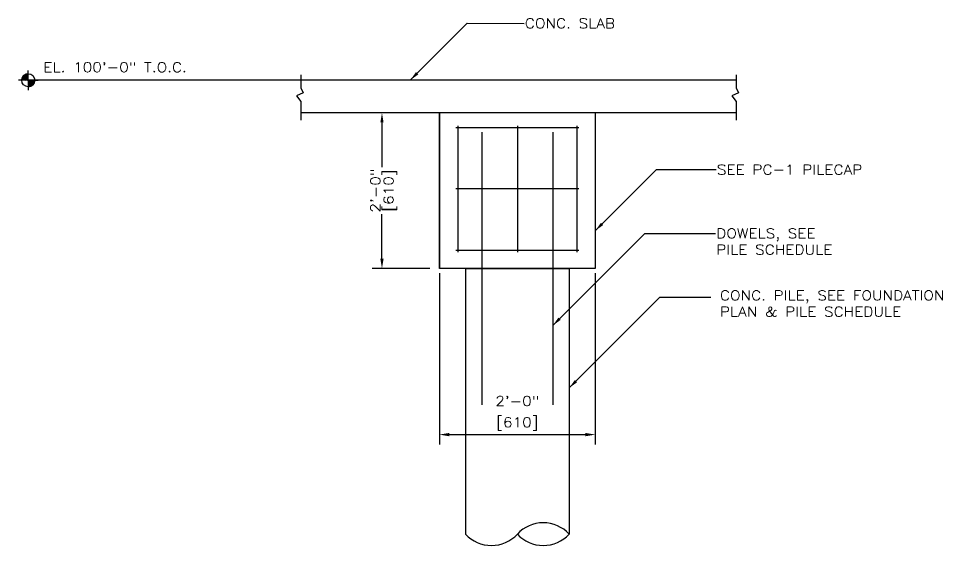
# Model space of a CAD drawing. Header units: inches. Extents: x -229 to 9761, y -1201 to 3580.
# Drawn here: x 1701.3 to 1843.6, y -882.6 to -801.4 of the extents above; entities that cross this region are included whole.
import ezdxf

# ---------------------------------------------------------------- set-up
doc = ezdxf.new("R2010")
doc.units = ezdxf.units.IN
doc.header["$MEASUREMENT"] = 0
doc.layers.get('0').update_dxf_attribs({"linetype": 'CONTINUOUS'})
doc.layers.get('DEFPOINTS').update_dxf_attribs({"linetype": 'CONTINUOUS'})
for name, color, linetype in [('Foundation_Details_Reinf', 131, 'CONTINUOUS'), ('LAYER11A', 11, 'CONTINUOUS'), ('LAYER131A', 131, 'CONTINUOUS'), ('STRUC_SECTION_CBM', 41, 'CONTINUOUS'), ('Structural_Section_Dim', 5, 'CONTINUOUS'), ('Structural_Section_Elev', 3, 'CONTINUOUS'), ('Structural_Section_Reinf', 131, 'CONTINUOUS'), ('Structural_Section_Text', 5, 'CONTINUOUS')]:
    doc.layers.add(name, color=color, linetype=linetype)
doc.styles.add('ROMANS-115', font='romans.shx', dxfattribs={"width": 1.15})
doc.dimstyles.new('112-ROMANS-115-MS', dxfattribs={"dimscale": 0, "dimtxt": 1.5, "dimasz": 1.5, "dimexe": 1.5, "dimexo": 1.5, "dimgap": 0.125, "dimtad": 0, "dimdec": 4, "dimzin": 1, "dimdsep": 46, "dimlunit": 4, "dimtxsty": 'ROMANS-115', "dimcen": 0.125, "dimclrd": 256, "dimclre": 256, "dimclrt": 256, "dimadec": 0, "dimazin": 0, "dimtfac": 1, "dimtdec": 4, "dimtofl": 0, "dimtmove": 0, "dimatfit": 0, "dimfxl": 1, "dimtfillclr": 256, "dimfrac": 2, "dimtolj": 1, "dimtzin": 0, "dimarcsym": 0})
doc.dimstyles.new('112-ROMANS-115-MS-BPV', dxfattribs={"dimscale": 0, "dimtxt": 1.5, "dimasz": 1.5, "dimexe": 1.5, "dimexo": 0.75, "dimgap": 0.75, "dimtad": 1, "dimdec": 3, "dimlfac": -96, "dimrnd": 0.125, "dimzin": 1, "dimdsep": 46, "dimlunit": 4, "dimtxsty": 'ROMANS-115', "dimcen": 0.75, "dimclrd": 256, "dimclre": 256, "dimclrt": 256, "dimadec": 0, "dimazin": 0, "dimtfac": 1, "dimtdec": 3, "dimtofl": 0, "dimtmove": 0, "dimatfit": 0, "dimfxl": 1, "dimfrac": 2, "dimtolj": 1, "dimtzin": 0, "dimarcsym": 0})

# ---------------------------------------------------------------- blocks, each defined once
blk = doc.blocks.new('*D130')
at = {"layer": 'DEFPOINTS', "color": 0, "ltscale": 2}
for p in [(1766.13, -815.92), (1757.27, -839.92), (1766.13, -839.92)]:
    blk.add_point(p, dxfattribs=at)
at = {"layer": 'Structural_Section_Dim', "lineweight": -2, "ltscale": 2}
for p, q in [((1757.27, -817.42), (1757.27, -824.3)), ((1757.27, -838.42), (1757.27, -831.54)), ((1764.63, -839.92), (1755.77, -839.92))]:
    blk.add_line(p, q, dxfattribs=at)
at = {"layer": 'Structural_Section_Dim', "ltscale": 2}
for points in [[(1757.02, -817.42), (1757.52, -817.42), (1757.27, -815.92)], [(1757.02, -838.42), (1757.52, -838.42), (1757.27, -839.92)]]:
    blk.add_solid(points, dxfattribs=at)
at = {"layer": 'Structural_Section_Dim', "ltscale": 2, "char_height": 1.5, "attachment_point": 5, "rotation": 90, "style": 'ROMANS-115'}
for s, insert in [('\\A1;2\'-0"', (1756.25, -827.92)), ('\\A1;[610]', (1758.54, -827.92))]:
    blk.add_mtext(s, dxfattribs=dict(at, insert=insert))
blk = doc.blocks.new('*D131')
at = {"layer": 'DEFPOINTS', "color": 0, "ltscale": 2}
for p in [(1766.13, -839.92), (1790.13, -839.92), (1790.13, -865.53)]:
    blk.add_point(p, dxfattribs=at)
at = {"layer": 'Structural_Section_Dim', "lineweight": -2, "ltscale": 2}
for p, q in [((1766.13, -840.67), (1766.13, -867.03)), ((1790.13, -840.67), (1790.13, -867.03)), ((1767.63, -865.53), (1788.63, -865.53))]:
    blk.add_line(p, q, dxfattribs=at)
at = {"layer": 'Structural_Section_Dim', "ltscale": 2}
for points in [[(1767.63, -865.28), (1767.63, -865.78), (1766.13, -865.53)], [(1788.63, -865.28), (1788.63, -865.78), (1790.13, -865.53)]]:
    blk.add_solid(points, dxfattribs=at)
at = {"layer": 'Structural_Section_Dim', "ltscale": 2, "char_height": 1.5, "attachment_point": 5, "style": 'ROMANS-115'}
for s, insert in [('\\A1;2\'-0"', (1778.13, -860.35)), ('\\A1;[610]', (1778.13, -863.88))]:
    blk.add_mtext(s, dxfattribs=dict(at, insert=insert))
blk = doc.blocks.new('*X48')
at = {"color": 0}
for p, q in [((614, 821.4), (626, 833.3)), ((614, 821.6), (625.8, 833.3)), ((614, 821.7), (625.6, 833.3)), ((614, 821.9), (625.4, 833.3)), ((614, 822.1), (625.3, 833.3)), ((614.1, 822.3), (625.1, 833.3)), ((614.1, 822.5), (624.9, 833.3)), ((614.1, 822.7), (624.7, 833.3)), ((614.1, 822.9), (624.5, 833.2)), ((614.1, 823.1), (624.3, 833.2)), ((614.2, 821.3), (626, 833.2)), ((614.2, 823.3), (624.1, 833.2)), ((614.2, 823.5), (623.8, 833.1)), ((614.3, 823.7), (623.6, 833.1)), ((614.3, 824), (623.4, 833.1)), ((614.3, 821.3), (626, 833)), ((614.4, 824.2), (623.2, 833)), ((614.4, 824.4), (622.9, 832.9)), ((614.5, 824.7), (622.7, 832.9)), ((614.5, 821.3), (626, 832.8)), ((614.6, 824.9), (622.4, 832.8)), ((614.7, 825.2), (622.2, 832.7)), ((614.7, 821.3), (626, 832.7)), ((614.8, 825.5), (621.9, 832.6)), ((614.9, 825.8), (621.6, 832.5)), ((614.9, 821.3), (626, 832.5)), ((615, 826.1), (621.3, 832.4)), ((615, 821.3), (626, 832.3)), ((615.1, 826.4), (621, 832.2)), ((615.2, 821.3), (626, 832.1)), ((615.3, 826.7), (620.6, 832.1)), ((615.4, 821.3), (626, 832)), ((615.5, 827.1), (620.3, 831.9)), ((615.6, 821.3), (626, 831.8)), ((615.7, 827.5), (619.9, 831.6)), ((615.8, 821.3), (626, 831.6)), ((615.9, 821.3), (626, 831.4)), ((616, 828), (619.4, 831.3)), ((616.1, 821.3), (626, 831.3)), ((616.3, 821.3), (626, 831.1)), ((616.4, 828.6), (618.8, 830.9)), ((616.5, 821.3), (626, 830.9)), ((616.6, 821.3), (626, 830.7)), ((616.8, 821.3), (626, 830.6)), ((617, 821.3), (626, 830.4)), ((617.2, 821.3), (626, 830.2)), ((617.3, 821.3), (626, 830)), ((617.5, 821.3), (626, 829.8)), ((617.7, 821.3), (626, 829.7)), ((617.9, 821.3), (626, 829.5)), ((618, 821.3), (626, 829.3)), ((618.2, 821.3), (626, 829.1)), ((618.4, 821.3), (626, 829)), ((618.6, 821.3), (626, 828.8)), ((618.8, 821.3), (626, 828.6)), ((618.9, 821.3), (626, 828.4)), ((619.1, 821.3), (626, 828.3)), ((619.3, 821.3), (626, 828.1)), ((619.5, 821.3), (626, 827.9)), ((619.6, 821.3), (626, 827.7)), ((619.8, 821.3), (626, 827.5)), ((620, 821.3), (626, 827.4)), ((620.2, 821.3), (626, 827.2)), ((620.3, 821.3), (626, 827)), ((620.5, 821.3), (626, 826.8)), ((620.7, 821.3), (626, 826.7)), ((620.9, 821.3), (626, 826.5)), ((621.1, 821.3), (626, 826.3)), ((621.2, 821.3), (626, 826.1)), ((621.4, 821.3), (626, 826)), ((621.6, 821.3), (626, 825.8)), ((621.8, 821.3), (626, 825.6)), ((621.9, 821.3), (626, 825.4)), ((622.1, 821.3), (626, 825.2)), ((622.3, 821.3), (626, 825.1)), ((622.5, 821.3), (626, 824.9)), ((622.6, 821.3), (626, 824.7)), ((622.8, 821.3), (626, 824.5)), ((623, 821.3), (626, 824.4)), ((623.2, 821.3), (626, 824.2)), ((623.4, 821.3), (626, 824)), ((623.5, 821.3), (626, 823.8)), ((623.7, 821.3), (626, 823.7)), ((623.9, 821.3), (626, 823.5)), ((624.1, 821.3), (626, 823.3)), ((624.2, 821.3), (626, 823.1)), ((624.4, 821.3), (626, 822.9)), ((624.6, 821.3), (626, 822.8)), ((624.8, 821.3), (626, 822.6)), ((624.9, 821.3), (626, 822.4)), ((625.1, 821.3), (626, 822.2)), ((625.3, 821.3), (626, 822.1)), ((625.5, 821.3), (626, 821.9)), ((625.7, 821.3), (626, 821.7)), ((625.8, 821.3), (626, 821.5)), ((626, 821.3), (626, 821.4))]:
    blk.add_line(p, q, dxfattribs=at)

msp = doc.modelspace()

# ---------------------------------------------------------------- linework, layer by layer
at = {"layer": 'Foundation_Details_Reinf'}
for p, q in [((1772.677635, -818.920641), (1772.677635, -860.920641)), ((1783.577961, -818.920641), (1783.577961, -860.920641))]:
    msp.add_line(p, q, dxfattribs=at)
at = {"layer": 'LAYER11A'}
for p, q in [((1811.845419, -810.920641), (1744.759578, -810.920641)), ((1811.845419, -815.920641), (1744.759578, -815.920641)), ((1766.127798, -815.920641), (1766.127798, -839.920641)), ((1790.127798, -815.920641), (1790.127798, -839.920641)), ((1790.127798, -839.920641), (1766.127798, -839.920641))]:
    msp.add_line(p, q, dxfattribs=at)
at = {"layer": 'LAYER131A'}
for p, q in [((1770.14169, -839.920641), (1770.14169, -880.869329)), ((1770.14169, -839.920641), (1786.113906, -839.920641)), ((1786.113906, -839.920641), (1786.113906, -880.869329))]:
    msp.add_line(p, q, dxfattribs=at)
for centre, start, end in [((1782.120852, -884.539335), 42.58603586, 137.41396414), ((1774.134744, -877.199323), 222.58603586, 317.41396414), ((1782.120852, -877.199323), 222.58603586, 317.41396414)]:
    msp.add_arc(centre, 5.423414, start, end, dxfattribs=at)
at = {"layer": 'STRUC_SECTION_CBM', "ltscale": 8}
for p, q in [((1766.127798, -839.920641), (1766.127798, -815.920641)), ((1774.127798, -839.920641), (1766.127798, -839.920641))]:
    msp.add_line(p, q, dxfattribs=at)
at = {"layer": 'Structural_Section_Dim'}
for p, q in [((1744.759578, -810.081913), (1744.759578, -812.087753)), ((1811.845419, -810.081913), (1811.845419, -812.087753)), ((1745.142131, -812.851883), (1744.09011, -813.329466)), ((1744.759578, -812.087753), (1745.142131, -812.851883)), ((1812.227972, -812.851883), (1811.175952, -813.329466)), ((1811.845419, -812.087753), (1812.227972, -812.851883)), ((1744.09011, -813.329466), (1744.759578, -814.189112)), ((1744.759578, -814.189112), (1744.759578, -817.054599)), ((1811.175952, -813.329466), (1811.845419, -814.189112)), ((1811.845419, -814.189112), (1811.845419, -817.054599))]:
    msp.add_line(p, q, dxfattribs=at)
at = {"layer": 'Structural_Section_Dim', "ltscale": 12}
msp.add_line((1744.759578, -810.920641), (1702.7652, -810.920641), dxfattribs=at)
at = {"layer": 'Structural_Section_Elev'}
for q in [(1702.7652, -809.416734), (1701.261294, -810.920641), (1704.269106, -810.920641), (1702.7652, -812.424547)]:
    msp.add_line((1702.7652, -810.920641), q, dxfattribs=at)
msp.add_circle((1702.7652, -810.920641), 1.002604, dxfattribs=at)
for centre, start, end in [((1702.7652, -810.920641), 90, 180), ((1702.765201, -810.919337), 269.94478167, 359.94478167)]:
    msp.add_arc(centre, 1.002604, start, end, dxfattribs=at)
at = {"layer": 'Structural_Section_Reinf'}
for p, q in [((1787.627798, -818.233141), (1768.627798, -818.233141)), ((1768.940298, -817.920641), (1768.940298, -837.420641)), ((1778.127798, -817.920641), (1778.127798, -837.420641)), ((1787.315298, -817.920641), (1787.315298, -837.420641)), ((1787.627798, -827.670641), (1768.627798, -827.670641)), ((1768.627798, -837.108141), (1787.627798, -837.108141))]:
    msp.add_line(p, q, dxfattribs=at)

# ---------------------------------------------------------------- block references
at = {"layer": 'Structural_Section_Elev', "xscale": 0.0835503472221717, "yscale": 0.08355034722239907, "zscale": 0.0835503472222602}
msp.add_blockref('*X48', (1650.464105, -879.544053), dxfattribs=at)
at = {"layer": 'Structural_Section_Elev', "xscale": -0.08355034722223381, "yscale": 0.08355034722239907, "zscale": 0.0835503472222602, "rotation": 269.9447816678198}
msp.add_blockref('*X48', (1634.094455, -863.157315), dxfattribs=at)

# ---------------------------------------------------------------- texts
at = {"layer": 'Structural_Section_Dim', "char_height": 1.5, "attachment_point": 1, "style": 'ROMANS-115'}
for s, insert in [('\\A1;CONC. SLAB', (1779.282627, -801.40022)), ('SEE PC-1 PILECAP', (1808.875847, -823.942156)), ('DOWELS, SEE\\PPILE SCHEDULE', (1808.780638, -833.776517)), ('\\A1;CONC. PILE, SEE FOUNDATION\\PPLAN & PILE SCHEDULE', (1809.338335, -843.329208))]:
    msp.add_mtext(s, dxfattribs=dict(at, insert=insert))
at = {"layer": 'Structural_Section_Text', "insert": (1705.097211, -808.167526), "char_height": 1.5, "attachment_point": 1, "style": 'ROMANS-115'}
msp.add_mtext('EL. 100\'-0" T.O.C.', dxfattribs=at)

# ---------------------------------------------------------------- dimensions: what is measured, and where the dimension line sits
at = {"layer": 'Structural_Section_Dim'}
dim = msp.add_linear_dim(base=(1757.271187, -839.920641), p1=(1766.127798, -815.920641), p2=(1766.127798, -839.920641), angle=90, dimstyle='112-ROMANS-115-MS', override={"dimscale": 1, "dimpost": '\\X', "dimse1": 1}, dxfattribs=at)
dim.commit()
dim.dimension.update_dxf_attribs({"geometry": '*D130', "text_midpoint": (1757.271187, -827.920641)})
dim = msp.add_linear_dim(base=(1790.127798, -865.527823), p1=(1766.127798, -839.920641), p2=(1790.127798, -839.920641), dimstyle='112-ROMANS-115-MS-BPV', override={"dimscale": 1, "dimpost": '\\X'}, dxfattribs=at)
dim.commit()
dim.dimension.update_dxf_attribs({"geometry": '*D131', "text_midpoint": (1778.127798, -861.992108)})

# ---------------------------------------------------------------- leaders
at = {"layer": 'Structural_Section_Dim', "annotation_type": 0, "has_hookline": 1, "hookline_direction": 0}
for points, text_width in [([(1761.614369, -810.920641), (1770.403225, -802.131785), (1779.157627, -802.15022)], 15.360714), ([(1790.127798, -834.113737), (1799.549379, -824.692156), (1808.750847, -824.692156)], 25.217857), ([(1783.577961, -848.728977), (1797.780422, -834.526517), (1808.655638, -834.526517)], 19.796429)]:
    msp.add_leader(points, dimstyle='112-ROMANS-115-MS', override={"dimscale": 1, "dimtad": 0}, dxfattribs=dict(at, text_width=text_width))
at = {"layer": 'Structural_Section_Dim'}
msp.add_leader([(1786.113906, -858.341271), (1800.082057, -844.373119), (1807.962267, -844.373119)], dimstyle='112-ROMANS-115-MS', override={"dimscale": 1, "dimtad": 0}, dxfattribs=at)

doc.saveas('drawing.dxf')
